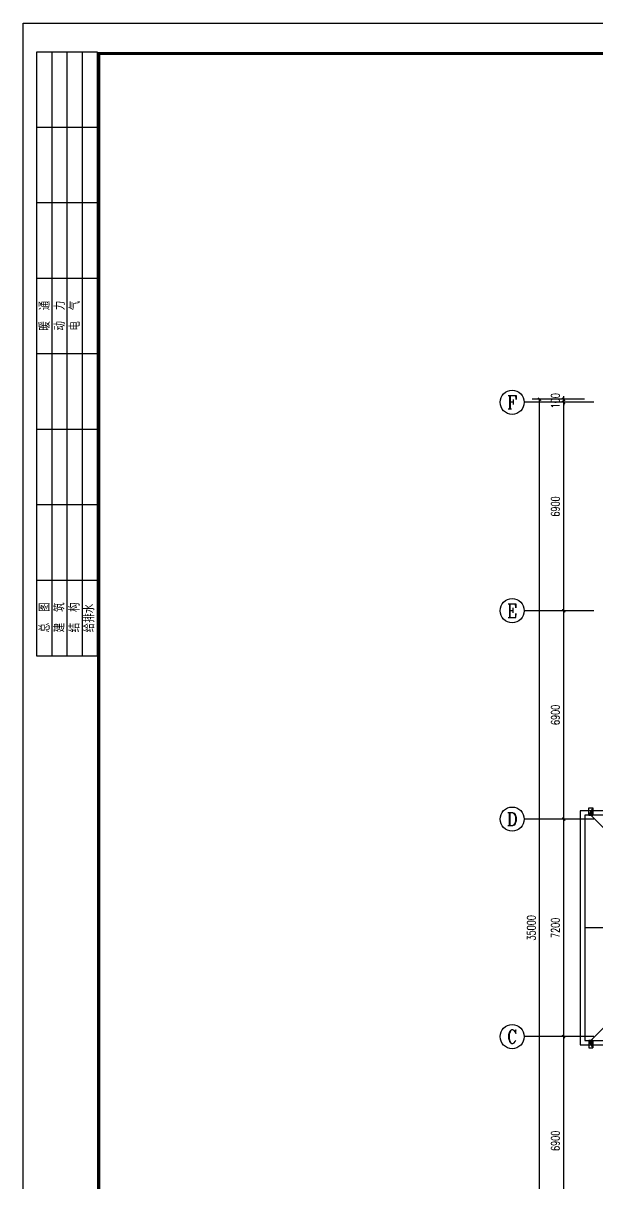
# Model space of a CAD drawing. Extents: x 2350667 to 3185789, y 309667 to 706270.
# Drawn here: x 2350667 to 2369667, y 395401 to 433790 of the extents above; entities that cross this region are included whole.
import ezdxf
from ezdxf.enums import TextEntityAlignment as Align

# ---------------------------------------------------------------- set-up
doc = ezdxf.new("R2010")
doc.units = 0
doc.header["$LTSCALE"] = 1000
for name, color, linetype in [('0-底图', 7, 'Continuous'), ('A-ANNO-AXIS', 102, 'Continuous'), ('AXIS', 3, 'Continuous'), ('AXIS_TEXT', 7, 'Continuous'), ('BTTK', 7, 'Continuous'), ('PUB_TITLE', 4, 'Continuous')]:
    doc.layers.add(name, color=color, linetype=linetype)
doc.styles.add('_TCH_AXIS', font='COMPLEX', dxfattribs={"bigfont": 'GBCBIG'})
doc.styles.add('A_DIM_T3', font='SIMPLEX', dxfattribs={"width": 0.7, "bigfont": 'HZ'})
doc.styles.add('COMPLEX', font='COMPLEX')
doc.styles.add('HZ(TK)', font='geniso.shx', dxfattribs={"width": 0.9, "bigfont": 'hztxt.shx'})
doc.dimstyles.new('_TCH_ARCH&&100', dxfattribs={"dimtxt": 280, "dimasz": 100, "dimexe": 250, "dimexo": 300, "dimgap": 135, "dimtad": 1, "dimdec": 0, "dimzin": 0, "dimdsep": 46, "dimtxsty": 'A_DIM_T3', "dimblk": 'ARCHTICK', "dimcen": 0.09, "dimclrt": 7, "dimazin": 2, "dimtfac": 1, "dimtdec": 0, "dimtix": 1, "dimtmove": 2, "dimatfit": 3, "dimfxl": 150, "dimtolj": 1, "dimtzin": 0, "dimarcsym": 0})

# ---------------------------------------------------------------- blocks, each defined once
blk = doc.blocks.new('vhtemplate_2020年新竖式图框_A1')
at = {"layer": 'PUB_TITLE'}
for p, q in [((4.5, 384.5), (4.5, 584.5)), ((4.5, 584.5), (24.5, 584.5)), ((9.5, 584.5), (9.5, 384.5)), ((14.5, 584.5), (14.5, 384.5)), ((19.5, 584.5), (19.5, 384.5)), ((24.5, 584.5), (24.5, 384.5)), ((24.5, 559.5), (4.5, 559.5)), ((24.5, 534.5), (4.5, 534.5)), ((24.5, 509.5), (4.5, 509.5)), ((24.5, 484.5), (4.5, 484.5)), ((24.5, 459.5), (4.5, 459.5)), ((24.5, 434.5), (4.5, 434.5)), ((24.5, 409.5), (4.5, 409.5)), ((24.5, 384.5), (4.5, 384.5))]:
    blk.add_line(p, q, dxfattribs=at)
at = {"layer": 'PUB_TITLE', "color": 7}
blk.add_lwpolyline([(0, 594), (841, 594), (841, 0), (0, 0)], close=True, dxfattribs=at)
at = {"layer": 'PUB_TITLE', "const_width": 1}
blk.add_lwpolyline([(25, 10), (831, 10), (831, 584), (25, 584)], close=True, dxfattribs=at)
at = {"layer": 'BTTK', "color": 4, "style": 'HZ(TK)', "width": 0.9}
for tag, p in [('合作单位', (796, 511.5)), ('建设单位', (796, 209.5)), ('工程名称', (796, 176.5)), ('子项名称', (806, 160)), ('图纸名称', (796, 141))]:
    blk.add_attdef(tag, text='', height=3.5, dxfattribs=at).set_placement(p, align=Align.MIDDLE_CENTER)
for tag, p in [('注册证书号', (808.5, 309.01)), ('注册印章号', (808.5, 301.01)), ('设计号', (806, 193)), ('图别', (789.75, 34)), ('图号', (822.25, 34)), ('版本号', (789.75, 26)), ('日期', (822.25, 26))]:
    blk.add_attdef(tag, text='', height=3.5, dxfattribs=at).set_placement(p, align=Align.MIDDLE)
at = {"layer": 'PUB_TITLE', "style": 'HZ(TK)', "width": 0.9}
for s, p in [('暖  通', (8.82, 492.22)), ('动  力', (13.82, 492.22)), ('电  气', (18.82, 492.22)), ('总  图', (8.82, 392.34)), ('建  筑', (13.7, 392.34)), ('结  构', (18.7, 392.34)), ('给排水', (23.57, 392.34))]:
    blk.add_text(s, height=3.5, rotation=90, dxfattribs=at).set_placement(p)
blk = doc.blocks.new('_ArchTick')
at = {"color": 0, "linetype": 'ByBlock', "const_width": 0.4}
blk.add_lwpolyline([(-0.5, -0.5), (0.5, 0.5)], dxfattribs=at)
blk = doc.blocks.new('*D766')
at = {"layer": 'A-ANNO-AXIS', "color": 0, "lineweight": -2, "transparency": 16777216}
for p, q in [((2141013, -52398), (2139270, -52398)), ((2139520, -87398), (2139520, -52398)), ((2141013, -87398), (2139270, -87398))]:
    blk.add_line(p, q, dxfattribs=at)
at = {"layer": 'Defpoints', "color": 0, "transparency": 16777216}
for p in [(2139520, -52398), (2141313, -52398), (2141313, -87398)]:
    blk.add_point(p, dxfattribs=at)
at = {"layer": 'A-ANNO-AXIS', "color": 0, "lineweight": -2, "transparency": 16777216, "xscale": 100, "yscale": 100, "zscale": 100}
for p, rotation in [((2139520, -52398), 90), ((2139520, -87398), 270)]:
    blk.add_blockref('_ArchTick', p, dxfattribs=dict(at, rotation=rotation))
at = {"layer": 'A-ANNO-AXIS', "color": 7, "transparency": 16777216, "insert": (2139245, -69898), "char_height": 280, "attachment_point": 5, "rotation": 90, "style": 'A_DIM_T3'}
blk.add_mtext('\\A1;35000', dxfattribs=at)
blk = doc.blocks.new('*D769')
at = {"layer": 'A-ANNO-AXIS', "color": 0, "lineweight": -2, "transparency": 16777216}
for p, q in [((2141013, -73498), (2140070, -73498)), ((2140320, -80398), (2140320, -73498)), ((2141013, -80398), (2140070, -80398))]:
    blk.add_line(p, q, dxfattribs=at)
at = {"layer": 'Defpoints', "color": 0, "transparency": 16777216}
for p in [(2140320, -73498), (2141313, -73498), (2141313, -80398)]:
    blk.add_point(p, dxfattribs=at)
at = {"layer": 'A-ANNO-AXIS', "color": 0, "lineweight": -2, "transparency": 16777216, "xscale": 100, "yscale": 100, "zscale": 100}
for p, rotation in [((2140320, -73498), 90), ((2140320, -80398), 270)]:
    blk.add_blockref('_ArchTick', p, dxfattribs=dict(at, rotation=rotation))
at = {"layer": 'A-ANNO-AXIS', "color": 7, "transparency": 16777216, "insert": (2140045, -76948), "char_height": 280, "attachment_point": 5, "rotation": 90, "style": 'A_DIM_T3'}
blk.add_mtext('\\A1;6900', dxfattribs=at)
blk = doc.blocks.new('*D770')
at = {"layer": 'A-ANNO-AXIS', "color": 0, "lineweight": -2, "transparency": 16777216}
for p, q in [((2141013, -66298), (2140070, -66298)), ((2140320, -73498), (2140320, -66298)), ((2141013, -73498), (2140070, -73498))]:
    blk.add_line(p, q, dxfattribs=at)
at = {"layer": 'Defpoints', "color": 0, "transparency": 16777216}
for p in [(2140320, -66298), (2141313, -66298), (2141313, -73498)]:
    blk.add_point(p, dxfattribs=at)
at = {"layer": 'A-ANNO-AXIS', "color": 0, "lineweight": -2, "transparency": 16777216, "xscale": 100, "yscale": 100, "zscale": 100}
for p, rotation in [((2140320, -66298), 90), ((2140320, -73498), 270)]:
    blk.add_blockref('_ArchTick', p, dxfattribs=dict(at, rotation=rotation))
at = {"layer": 'A-ANNO-AXIS', "color": 7, "transparency": 16777216, "insert": (2140045, -69898), "char_height": 280, "attachment_point": 5, "rotation": 90, "style": 'A_DIM_T3'}
blk.add_mtext('\\A1;7200', dxfattribs=at)
blk = doc.blocks.new('*D771')
at = {"layer": 'A-ANNO-AXIS', "color": 0, "lineweight": -2, "transparency": 16777216}
for p, q in [((2141013, -59398), (2140070, -59398)), ((2140320, -66298), (2140320, -59398)), ((2141013, -66298), (2140070, -66298))]:
    blk.add_line(p, q, dxfattribs=at)
at = {"layer": 'Defpoints', "color": 0, "transparency": 16777216}
for p in [(2140320, -59398), (2141313, -59398), (2141313, -66298)]:
    blk.add_point(p, dxfattribs=at)
at = {"layer": 'A-ANNO-AXIS', "color": 0, "lineweight": -2, "transparency": 16777216, "xscale": 100, "yscale": 100, "zscale": 100}
for p, rotation in [((2140320, -59398), 90), ((2140320, -66298), 270)]:
    blk.add_blockref('_ArchTick', p, dxfattribs=dict(at, rotation=rotation))
at = {"layer": 'A-ANNO-AXIS', "color": 7, "transparency": 16777216, "insert": (2140045, -62848), "char_height": 280, "attachment_point": 5, "rotation": 90, "style": 'A_DIM_T3'}
blk.add_mtext('\\A1;6900', dxfattribs=at)
blk = doc.blocks.new('*D772')
at = {"layer": 'A-ANNO-AXIS', "color": 0, "lineweight": -2, "transparency": 16777216}
for p, q in [((2141013, -52498), (2140070, -52498)), ((2140320, -59398), (2140320, -52498)), ((2141013, -59398), (2140070, -59398))]:
    blk.add_line(p, q, dxfattribs=at)
at = {"layer": 'Defpoints', "color": 0, "transparency": 16777216}
for p in [(2140320, -52498), (2141313, -52498), (2141313, -59398)]:
    blk.add_point(p, dxfattribs=at)
at = {"layer": 'A-ANNO-AXIS', "color": 0, "lineweight": -2, "transparency": 16777216, "xscale": 100, "yscale": 100, "zscale": 100}
for p, rotation in [((2140320, -52498), 90), ((2140320, -59398), 270)]:
    blk.add_blockref('_ArchTick', p, dxfattribs=dict(at, rotation=rotation))
at = {"layer": 'A-ANNO-AXIS', "color": 7, "transparency": 16777216, "insert": (2140045, -55948), "char_height": 280, "attachment_point": 5, "rotation": 90, "style": 'A_DIM_T3'}
blk.add_mtext('\\A1;6900', dxfattribs=at)
blk = doc.blocks.new('*D773')
at = {"layer": 'A-ANNO-AXIS', "color": 0, "lineweight": -2, "transparency": 16777216}
for p, q in [((2141013, -52398), (2140070, -52398)), ((2141013, -52498), (2140070, -52498)), ((2140320, -52398), (2140320, -52298)), ((2140320, -52498), (2140320, -52398)), ((2140320, -52498), (2140320, -52598))]:
    blk.add_line(p, q, dxfattribs=at)
at = {"layer": 'Defpoints', "color": 0, "transparency": 16777216}
for p in [(2140320, -52398), (2141313, -52398), (2141313, -52498)]:
    blk.add_point(p, dxfattribs=at)
at = {"layer": 'A-ANNO-AXIS', "color": 0, "lineweight": -2, "transparency": 16777216, "xscale": 100, "yscale": 100, "zscale": 100}
for p, rotation in [((2140320, -52398), 270), ((2140320, -52498), 90)]:
    blk.add_blockref('_ArchTick', p, dxfattribs=dict(at, rotation=rotation))
at = {"layer": 'A-ANNO-AXIS', "color": 7, "transparency": 16777216, "insert": (2140045, -52448), "char_height": 280, "attachment_point": 5, "rotation": 90, "style": 'A_DIM_T3'}
blk.add_mtext('\\A1;100', dxfattribs=at)
blk = doc.blocks.new('_AXISO')
blk.add_circle((0, 0), 0.5)
at = {"layer": 'AXIS_TEXT', "style": 'COMPLEX', "width": 1.041667}
blk.add_attdef('A', text='', height=0.56, dxfattribs=at).set_placement((-0.25, -0.28), (0.25, -0.28), align=Align.FIT)
blk = doc.blocks.new("ghjgj'")
h = blk.add_hatch(color=256)
h.dxf.hatch_style = 1
h.paths.add_polyline_path([(2141281.9, -65922.8), (2141156.2, -66172.8), (2141281.9, -66172.8)])
h = blk.add_hatch(color=256)
h.dxf.hatch_style = 1
h.paths.add_polyline_path([(2141281.9, -73872.8), (2141156.2, -73622.8), (2141281.9, -73622.8)])
for p, q in [((2145044.1, -69997.8), (2141219.1, -66172.8)), ((2145044.1, -69797.6), (2141219.1, -73622.6))]:
    blk.add_line(p, q)
for points in [[(2142493.6, -66022.8), (2142369.1, -66022.8), (2140869.1, -66022.8), (2140869.1, -73772.8), (2142468.6, -73772.8)], [(2142493.6, -66172.8), (2142369.1, -66172.8), (2141019.1, -66172.8), (2141019.1, -73622.8), (2142468.6, -73622.8)], [(2144944, -69897.7), (2141019.1, -69897.8)]]:
    blk.add_lwpolyline(points)
for points in [[(2141156.2, -65922.8), (2141281.9, -65922.8), (2141281.9, -66172.8), (2141156.2, -66172.8)], [(2141281.9, -65922.8), (2141156.2, -66172.8), (2141281.9, -66172.8)], [(2141156.2, -73872.8), (2141281.9, -73872.8), (2141281.9, -73622.8), (2141156.2, -73622.8)], [(2141281.9, -73872.8), (2141156.2, -73622.8), (2141281.9, -73622.8)]]:
    blk.add_lwpolyline(points, close=True)
at = {"layer": 'AXIS'}
for p, q in [((2141313, -52497.8), (2139013, -52497.8)), ((2141313, -59397.8), (2139013, -59397.8)), ((2141313, -66297.8), (2139013, -66297.8)), ((2141313, -73497.8), (2139013, -73497.8))]:
    blk.add_line(p, q, dxfattribs=at)
ref = blk.add_blockref('_AXISO', (2138613, -52497.8), dxfattribs=dict(at, xscale=800, yscale=800, zscale=800))
ref.add_attrib('A', 'F', dxfattribs={"layer": 'AXIS_TEXT', "height": 445.4, "style": '_TCH_AXIS'}).set_placement((2138443.3, -52720.5), (2138782.6, -52720.5), align=Align.FIT)
ref = blk.add_blockref('_AXISO', (2138613, -59397.8), dxfattribs=dict(at, xscale=800, yscale=800, zscale=800))
ref.add_attrib('A', 'E', dxfattribs={"layer": 'AXIS_TEXT', "height": 445.4, "style": '_TCH_AXIS'}).set_placement((2138443.3, -59620.5), (2138782.6, -59620.5), align=Align.FIT)
ref = blk.add_blockref('_AXISO', (2138613, -66297.8), dxfattribs=dict(at, xscale=800, yscale=800, zscale=800))
ref.add_attrib('A', 'D', dxfattribs={"layer": 'AXIS_TEXT', "height": 435.3, "style": '_TCH_AXIS'}).set_placement((2138436.8, -66515.4), (2138789.1, -66515.4), align=Align.FIT)
ref = blk.add_blockref('_AXISO', (2138613, -73497.8), dxfattribs=dict(at, xscale=800, yscale=800, zscale=800))
ref.add_attrib('A', 'C', dxfattribs={"layer": 'AXIS_TEXT', "height": 455.7, "style": '_TCH_AXIS'}).set_placement((2138450.2, -73725.6), (2138775.7, -73725.6), align=Align.FIT)
at = {"layer": 'A-ANNO-AXIS'}
for p1, p2, distance, picture, middle in [((2141313, -52497.8), (2141313, -52397.8), 992.8, '*D773', (2140045.2, -52447.8)), ((2141313, -87397.8), (2141313, -52397.8), 1792.8, '*D766', (2139245.2, -69897.8)), ((2141313, -59397.8), (2141313, -52497.8), 992.8, '*D772', (2140045.2, -55947.8)), ((2141313, -66297.8), (2141313, -59397.8), 992.8, '*D771', (2140045.2, -62847.8)), ((2141313, -73497.8), (2141313, -66297.8), 992.8, '*D770', (2140045.2, -69897.8)), ((2141313, -80397.8), (2141313, -73497.8), 992.8, '*D769', (2140045.2, -76947.8))]:
    dim = blk.add_aligned_dim(p1=p1, p2=p2, distance=distance, dimstyle='_TCH_ARCH&&100', dxfattribs=at)
    dim.commit()
    dim.dimension.update_dxf_attribs({"geometry": picture, "text_midpoint": middle})

msp = doc.modelspace()

# ---------------------------------------------------------------- block references
at = {"layer": '0-底图', "xscale": 100, "yscale": 100, "zscale": 100}
msp.add_blockref('vhtemplate_2020年新竖式图框_A1', (2350667, 374390), dxfattribs=at)
at = {"layer": '0-底图'}
msp.add_blockref("ghjgj'", (228250, 473739), dxfattribs=at)

doc.saveas('drawing.dxf')
